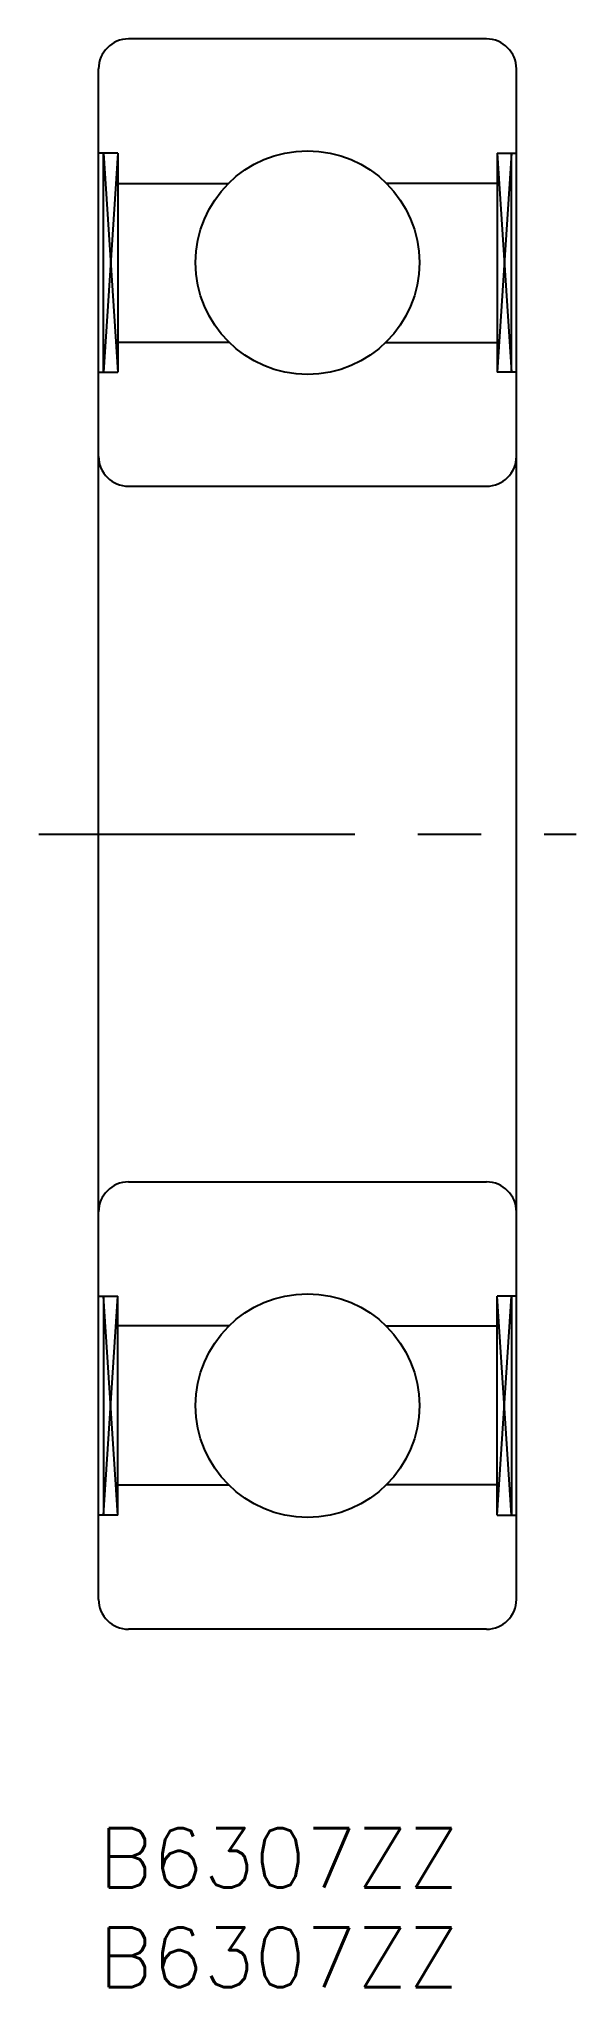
# Model space of a CAD drawing. Extents: x -3 to 24, y -8 to 90.
import ezdxf

# ---------------------------------------------------------------- set-up
doc = ezdxf.new("R2010")
doc.units = 0
doc.header["$LTSCALE"] = 0.5
doc.linetypes.add('CENTER', pattern=[50.8, 31.75, -6.35, 6.35, -6.35])
for name, color, linetype in [('MSM_CENTER', 1, 'CENTER'), ('MSM_CONTINUOUS', 7, 'CONTINUOUS'), ('MSM_NARROW', 5, 'CONTINUOUS'), ('MSM_PART_NUMBER', 7, 'CONTINUOUS')]:
    doc.layers.add(name, color=color, linetype=linetype)
doc.styles.get("Standard").update_dxf_attribs({"font": 'txt.shx', "height": 3, "bigfont": 'bigfont.shx'})

# ---------------------------------------------------------------- blocks, each defined once
blk = doc.blocks.new('*U2')
at = {"layer": 'MSM_PART_NUMBER'}
blk.add_text('B6307ZZ', height=3, dxfattribs=at).set_placement((0, -3))
blk = doc.blocks.new('*U3')
at = {"layer": 'MSM_PART_NUMBER'}
blk.add_text('B6307ZZ', height=3, dxfattribs=at).set_placement((0, -8))

msp = doc.modelspace()

# ---------------------------------------------------------------- linework, layer by layer
at = {"layer": 'MSM_CENTER'}
msp.add_line((-3, 50), (24, 50), dxfattribs=at)
at = {"layer": 'MSM_CONTINUOUS'}
for p, q in [((19.5, 90), (1.5, 90)), ((0, 11.5), (0, 88.5)), ((21, 11.5), (21, 88.5)), ((0.966, 84.263), (0, 84.263)), ((0.242, 73.238), (0.242, 84.263)), ((0.966, 84.263), (0.966, 73.238)), ((20.034, 84.263), (21, 84.263)), ((20.034, 84.263), (20.034, 73.238)), ((20.758, 73.238), (20.758, 84.263)), ((0.966, 82.737), (6.533, 82.737)), ((20.034, 82.737), (14.467, 82.737)), ((6.558, 74.738), (0.966, 74.738)), ((14.442, 74.738), (20.034, 74.738)), ((0, 73.238), (0.966, 73.238)), ((21, 73.238), (20.034, 73.238)), ((1.5, 67.5), (19.5, 67.5)), ((1.5, 32.5), (19.5, 32.5)), ((0, 26.763), (0.966, 26.763)), ((0.242, 26.763), (0.242, 15.738)), ((0.966, 15.738), (0.966, 26.763)), ((20.034, 15.738), (20.034, 26.763)), ((21, 26.763), (20.034, 26.763)), ((20.758, 26.763), (20.758, 15.738)), ((6.558, 25.263), (0.966, 25.263)), ((14.442, 25.263), (20.034, 25.263)), ((0.966, 17.263), (6.533, 17.263)), ((20.034, 17.263), (14.467, 17.263)), ((0.966, 15.738), (0, 15.738)), ((20.034, 15.738), (21, 15.738)), ((19.5, 10), (1.5, 10))]:
    msp.add_line(p, q, dxfattribs=at)
for centre in [(10.5, 78.75), (10.5, 21.25)]:
    msp.add_circle(centre, 5.625, dxfattribs=at)
for centre, start, end in [((1.5, 88.5), 90, 180), ((19.5, 88.5), 0, 90), ((1.5, 69), 180, 270), ((19.5, 69), 270, 0), ((1.5, 31), 90, 180), ((19.5, 31), 0, 90), ((1.5, 11.5), 180, 270), ((19.5, 11.5), 270, 0)]:
    msp.add_arc(centre, 1.5, start, end, dxfattribs=at)
at = {"layer": 'MSM_NARROW'}
for p, q in [((0.242, 84.263), (0.966, 73.238)), ((0.966, 84.263), (0.242, 73.238)), ((20.758, 84.263), (20.034, 73.238)), ((20.034, 84.263), (20.758, 73.238)), ((0.242, 15.738), (0.966, 26.763)), ((0.966, 15.738), (0.242, 26.763)), ((20.758, 15.738), (20.034, 26.763)), ((20.034, 15.738), (20.758, 26.763))]:
    msp.add_line(p, q, dxfattribs=at)

# ---------------------------------------------------------------- block references
at = {"layer": 'MSM_CONTINUOUS'}
for name in ['*U2', '*U3']:
    msp.add_blockref(name, (0, 0), dxfattribs=at)

doc.saveas('drawing.dxf')
